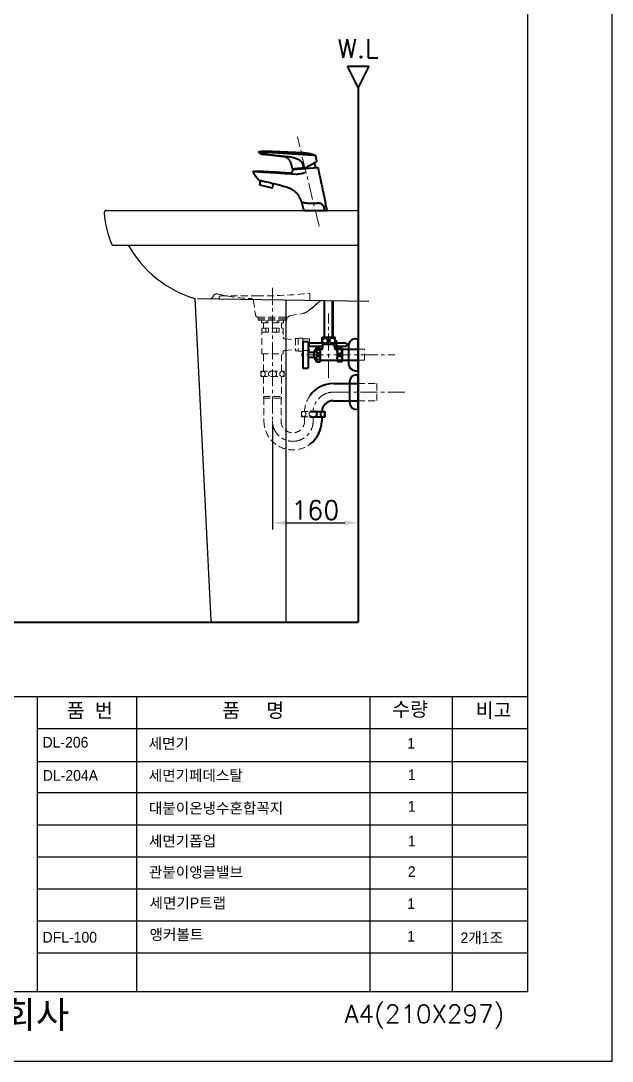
# Model space of a CAD drawing. Extents: x 60782 to 63207, y 49 to 61529.
# Drawn here: x 62101 to 63207, y 58098 to 60045 of the extents above; entities that cross this region are included whole.
import ezdxf
from ezdxf.enums import TextEntityAlignment as Align

# ---------------------------------------------------------------- set-up
doc = ezdxf.new("R2010")
doc.units = 0
doc.header["$MEASUREMENT"] = 0
doc.linetypes.add('CENTER', pattern=[50.8, 31.75, -6.35, 6.35, -6.35])
doc.linetypes.add('HIDDENX2', pattern=[19.05, 12.7, -6.35])
doc.layers.get('0').update_dxf_attribs({"linetype": 'CONTINUOUS'})
doc.layers.get('Defpoints').update_dxf_attribs({"linetype": 'CONTINUOUS'})
for name, color, linetype, lineweight in [('1CENTER', 2, 'CENTER', 15), ('2HIDDEN', 2, 'HIDDENX2', 15), ('3DIMENSION', 2, 'CONTINUOUS', 15), ('6-1EXTRA(HIDDEN)', 2, 'HIDDENX2', 15), ('6EXTRA', 3, 'CONTINUOUS', 40), ('8W.L F.L', 3, 'CONTINUOUS', 40)]:
    doc.layers.add(name, color=color, linetype=linetype, lineweight=lineweight)
doc.layers.add('Dim', color=4, linetype='CONTINUOUS')
doc.layers.add('YA', color=7, linetype='CONTINUOUS')
doc.styles.get("Standard").update_dxf_attribs({"font": 'txt.shx', "bigfont": 'ghs.shx'})
doc.styles.add('스타일1', font='txt.shx', dxfattribs={"bigfont": 'ghs.shx'})
doc.dimstyles.new('ISO-25', dxfattribs={"dimtxt": 2.5, "dimasz": 2.5, "dimexe": 1.25, "dimexo": 0.625, "dimtad": 1, "dimtxsty": 'Standard', "dimcen": 2.5, "dimadec": 0, "dimazin": 0, "dimtfac": 1, "dimtmove": 0, "dimatfit": 3, "dimfxl": 1, "dimarcsym": 0})

# ---------------------------------------------------------------- blocks, each defined once
blk = doc.blocks.new('*D26')
at = {"layer": '3DIMENSION', "color": 0, "lineweight": -2, "transparency": 16777216}
for p, q in [((62572, 59289.7), (62572, 59093)), ((62732, 59111.8), (62732, 59118)), ((62597, 59105.5), (62707, 59105.5))]:
    blk.add_line(p, q, dxfattribs=at)
at = {"layer": '3DIMENSION', "color": 0, "transparency": 16777216}
for points in [[(62597, 59109.7), (62597, 59101.4), (62572, 59105.5)], [(62707, 59109.7), (62707, 59101.4), (62732, 59105.5)]]:
    blk.add_solid(points, dxfattribs=at)
at = {"layer": 'Defpoints', "color": 0, "transparency": 16777216}
for p in [(62572, 59296), (62732, 59105.5), (62732, 59105.5)]:
    blk.add_point(p, dxfattribs=at)
at = {"layer": '3DIMENSION', "color": 0, "transparency": 16777216, "insert": (62652, 59129.3), "char_height": 35, "attachment_point": 5}
blk.add_mtext('160', dxfattribs=at)
blk = doc.blocks.new('W.L F.L(우)')
at = {"layer": '8W.L F.L', "color": 0}
for p, q in [((-12, 122.5), (-8, 122.5)), ((-10, 118.5), (-12, 122.5)), ((-8, 122.5), (-10, 118.5)), ((-10, 118.5), (-10, 18.5)), ((-157, 22.5), (-153, 22.5)), ((-155, 18.5), (-157, 22.5)), ((-153, 22.5), (-155, 18.5)), ((-160, 18.5), (-10, 18.5))]:
    blk.add_line(p, q, dxfattribs=at)
for s, p in [('W.L', (-10, 123)), ('F.L', (-155, 23))]:
    blk.add_text(s, height=3.5, dxfattribs=at).set_placement(p, align=Align.BOTTOM_CENTER)

msp = doc.modelspace()

# ---------------------------------------------------------------- linework, layer by layer
for p, q in [((62732, 59700), (62732, 58920)), ((62262, 59690), (62730, 59690)), ((62732, 59520), (62732, 59688)), ((62426.7, 59525.1), (62457, 58922.9)), ((62597, 59522.4), (62597, 58920)), ((62460, 58920), (62597, 58920)), ((62547, 58920), (62732, 58920))]:
    msp.add_line(p, q)
at = {"color": 0}
for p, q in [((62272.1, 59624.9), (62732, 59625)), ((62432, 59525), (62752, 59520))]:
    msp.add_line(p, q, dxfattribs=at)
for centre, radius, start, end in [((62262, 59685), 5, 90, 182.1108), ((62439.6, 59699), 183.1, 184.4428, 203.8338), ((62730, 59688), 2, 0, 90), ((62488.3, 59729.1), 213.1, 209.2746, 253.2039), ((62460, 58923), 3, 180, 270)]:
    msp.add_arc(centre, radius, start, end)
for centre, radius, start, end in [((62457, 59527), 2, 250.9908, 270), ((62657.4, 59524.5), 5, 313.3542, 326.9649), ((62454.9, 59739), 300, 308.5887, 313.3542)]:
    msp.add_arc(centre, radius, start, end, dxfattribs=at)
at = {"layer": '1CENTER', "color": 0}
for p, q in [((62659, 59660.8), (62618.8, 59827.5)), ((62572, 59545.1), (62572, 59296)), ((62677, 59377), (62677, 59497.3)), ((62635.6, 59420), (62800.6, 59420)), ((62685.9, 59350), (62825.1, 59350)), ((62648, 59304), (62648, 59296))]:
    msp.add_line(p, q, dxfattribs=at)
for centre, start, end in [((62685.9, 59312), 90, 176.6714), ((62610, 59296), 180.0004, 0)]:
    msp.add_arc(centre, 38, start, end, dxfattribs=at)
at = {"layer": '2HIDDEN', "color": 0}
for p, q in [((62461.4, 59530.2), (62458.7, 59525.9)), ((62472, 59526.9), (62472.1, 59524.8)), ((62475, 59530), (62542.9, 59530)), ((62642, 59535), (62642, 59522.1)), ((62536.6, 59520.9), (62540.4, 59494.3)), ((62545, 59490), (62599, 59490)), ((62604.1, 59493), (62628.7, 59497.2))]:
    msp.add_line(p, q, dxfattribs=at)
for centre, radius, start, end in [((62457, 59527), 2, 270, 327.5538), ((62468.2, 59525.9), 8, 76.2209, 147.5533), ((62541.5, 59825), 300, 256.2209, 268.1501), ((62475, 59527), 3, 90, 182.7083), ((62531.7, 59520.2), 5, 46.4076, 88.1501), ((62531.7, 59520.2), 5, 8.1301, 46.4076), ((62542.9, 60515.7), 985.7, 270, 275.7733), ((62454.9, 59739), 300, 307.502, 308.5887), ((62545.4, 59495), 5, 188.1301, 270), ((62599.1, 59495), 5, 270, 330), ((62604.3, 59492), 1, 90, 150), ((62625.4, 59516.9), 20, 279.6798, 307.502)]:
    msp.add_arc(centre, radius, start, end, dxfattribs=at)
at = {"layer": '6-1EXTRA(HIDDEN)', "color": 0}
for p, q in [((62545, 59490), (62545, 59485)), ((62545, 59487), (62599, 59487)), ((62545, 59485), (62599, 59485)), ((62545.4, 59490), (62599.1, 59490)), ((62551.5, 59485), (62551.5, 59480)), ((62560, 59485), (62560, 59480)), ((62563, 59485), (62563, 59480)), ((62581, 59485), (62581, 59480)), ((62584, 59485), (62584, 59480)), ((62592.5, 59485), (62592.5, 59480)), ((62599, 59490), (62599, 59485)), ((62551.5, 59480), (62592.5, 59480)), ((62552, 59470), (62552, 59422)), ((62552, 59470), (62592, 59470)), ((62555, 59470), (62555, 59480)), ((62559.5, 59470), (62559.5, 59462)), ((62564.5, 59470), (62564.5, 59462)), ((62579.5, 59470), (62579.5, 59462)), ((62584.5, 59470), (62584.5, 59462)), ((62589, 59470), (62589, 59480)), ((62592, 59470), (62592, 59452.7)), ((62552, 59462), (62592, 59462)), ((62594.8, 59449.8), (62615, 59448)), ((62615, 59450.5), (62615, 59427.5)), ((62615, 59450.5), (62620, 59450.5)), ((62620, 59451), (62620, 59427)), ((62620, 59451), (62629, 59451)), ((62629, 59451), (62629, 59427)), ((62629, 59449.7), (62641.5, 59449.7)), ((62641.5, 59449.7), (62641.5, 59428.2)), ((62592, 59425.2), (62592, 59422)), ((62594.8, 59428.2), (62615, 59430)), ((62615, 59427.5), (62620, 59427.5)), ((62620, 59427), (62629, 59427)), ((62629, 59428.2), (62641.5, 59428.2)), ((62641.5, 59442), (62642, 59442)), ((62641.5, 59436), (62642, 59436)), ((62732, 59430.2), (62744, 59430.2)), ((62744, 59409.7), (62744, 59430.2)), ((62552, 59422), (62592, 59422)), ((62555, 59389), (62555, 59422)), ((62589, 59389), (62589, 59422)), ((62732, 59409.7), (62744, 59409.7)), ((62550, 59389), (62594, 59389)), ((62550, 59389), (62550, 59379)), ((62594, 59389), (62594, 59379)), ((62550, 59379), (62594, 59379)), ((62555, 59379), (62555, 59339)), ((62589, 59379), (62589, 59339)), ((62732, 59366), (62767, 59366)), ((62767, 59366), (62767, 59334)), ((62555, 59342), (62589, 59342)), ((62555, 59339), (62589, 59339)), ((62556, 59339), (62556, 59296)), ((62588, 59339), (62588, 59296)), ((62732, 59334), (62767, 59334)), ((62626, 59314), (62626, 59304)), ((62626, 59314), (62642, 59314)), ((62632, 59314), (62632, 59315.1)), ((62626, 59304), (62642, 59304)), ((62632, 59304), (62632, 59296))]:
    msp.add_line(p, q, dxfattribs=at)
for centre, radius, start, end in [((62595, 59452.7), 3, 180, 265.0303), ((62595, 59425.2), 3, 94.9697, 180), ((62555, 59384), 5, 98.6269, 261.3731), ((62553.5, 59384), 5, 278.6269, 81.3731), ((62569.5, 59384), 5, 90, 270), ((62574.5, 59384), 5, 270, 90), ((62590.5, 59384), 5, 98.6269, 261.3731), ((62589, 59384), 5, 278.6269, 81.3731), ((62685.9, 59312), 54, 144.4027, 176.6714), ((62631, 59309), 5, 98.6269, 261.3731), ((62629.5, 59309), 5, 278.6269, 81.3731), ((62645.5, 59309), 5, 134.427, 225.573), ((62610, 59296), 54, 180, 306.3412), ((62610, 59296), 22, 180, 0)]:
    msp.add_arc(centre, radius, start, end, dxfattribs=at)
at = {"layer": '6EXTRA', "color": 0}
for p, q in [((62652, 59793.2), (62652.3, 59792)), ((62609.7, 59766.3), (62656.9, 59770.4)), ((62548.6, 59737.8), (62570.9, 59732.5)), ((62568.1, 59741.5), (62558.5, 59743.4)), ((62572.1, 59733.2), (62573.8, 59740.3)), ((62669.5, 59452.7), (62669.5, 59521.3)), ((62684.5, 59452.7), (62684.5, 59521.1)), ((62685, 59521), (62685, 59452.7)), ((62629, 59445), (62629, 59395)), ((62629, 59445), (62639, 59445)), ((62639, 59445), (62639, 59395)), ((62665, 59452.7), (62689, 59452.7)), ((62665, 59439.7), (62665, 59452.7)), ((62689, 59439.7), (62689, 59452.7)), ((62692.5, 59445.5), (62689, 59445.5)), ((62692.5, 59432.5), (62692.5, 59445.5)), ((62728, 59450), (62732, 59450)), ((62732, 59390), (62732, 59450)), ((62639, 59442), (62665, 59442)), ((62639, 59436), (62666.4, 59436)), ((62639, 59424.7), (62649, 59424.7)), ((62642, 59442), (62654, 59442)), ((62642, 59436), (62654, 59436)), ((62654, 59433), (62649, 59424.7)), ((62649, 59424.7), (62649, 59415.2)), ((62654, 59433), (62661, 59433)), ((62654, 59433), (62654, 59407)), ((62661, 59433), (62661, 59407)), ((62661, 59430.2), (62665.5, 59430.2)), ((62665, 59439.7), (62689, 59439.7)), ((62665.5, 59430.2), (62667, 59439.7)), ((62687, 59439.7), (62688.5, 59430.2)), ((62687.6, 59436), (62708.5, 59436)), ((62692.5, 59432.5), (62688.2, 59432.5)), ((62688.5, 59430.2), (62693, 59430.2)), ((62689, 59442), (62708.5, 59442)), ((62693, 59432.5), (62693, 59407.5)), ((62693, 59432.5), (62702, 59432.5)), ((62702, 59432.5), (62702, 59407.5)), ((62702, 59430.2), (62734, 59430.2)), ((62714, 59436), (62714, 59404)), ((62639, 59415.2), (62649, 59415.2)), ((62649, 59415.2), (62654, 59407)), ((62654, 59407), (62661, 59407)), ((62661, 59409.7), (62693, 59409.7)), ((62693, 59407.5), (62702, 59407.5)), ((62702, 59409.7), (62734, 59409.7)), ((62629, 59395), (62639, 59395)), ((62728, 59390), (62732, 59390)), ((62685.9, 59366), (62732, 59366)), ((62716, 59369.5), (62716, 59334)), ((62729, 59382.5), (62732, 59382.5)), ((62732, 59317.5), (62732, 59382.5)), ((62685.9, 59334), (62732, 59334)), ((62716, 59334), (62716, 59330.5)), ((62642, 59314), (62670, 59314)), ((62670, 59314), (62670, 59304)), ((62642, 59304), (62670, 59304)), ((62664, 59304), (62664, 59296))]:
    msp.add_line(p, q, dxfattribs=at)
msp.add_lwpolyline([(62630.1, 59690), (62674, 59690)], dxfattribs=at)
for centre, radius in [((62670, 59446.2), 5), ((62684, 59446.4), 5), ((62657.5, 59426), 3.5), ((62697.5, 59426.5), 4.5), ((62657.5, 59414), 3.5), ((62697.5, 59413.5), 4.5)]:
    msp.add_circle(centre, radius, dxfattribs=at)
for centre, radius, start, end in [((62551.9, 59801.3), 5.95, 209.02, 247.7126), ((62626.2, 59762.9), 28, 14.996, 33.907), ((62641.2, 59764.2), 28, 171.6463, 175.004), ((62548.8, 59738.8), 1, 166.6114, 256.6114), ((62571.2, 59733.5), 1, 256.6114, 346.6114), ((62728, 59436), 14, 90, 180), ((62635.5, 59420), 7.84, 144.9654, 215.0346), ((62708.5, 59439), 3, 270, 90), ((62728, 59404), 14, 180, 270), ((62685.9, 59312), 54, 90, 144.4027), ((62729, 59369.5), 13, 90, 180), ((62685.9, 59312), 22, 90, 174.7841), ((62729, 59330.5), 13, 180, 270), ((62645.5, 59309), 5, 90, 134.3525), ((62650.5, 59309), 5, 270, 90), ((62666.5, 59309), 5, 98.6269, 261.3731), ((62665, 59309), 5, 278.6269, 81.3731), ((62645.5, 59309), 5, 225.6475, 270), ((62610, 59296), 54, 306.3412, 0)]:
    msp.add_arc(centre, radius, start, end, dxfattribs=at)
for points, degree in [([(62546.5, 59799.4), (62546.4, 59799.6), (62546.6, 59800), (62546.9, 59800)], 3), ([(62546.7, 59798.4), (62546.6, 59798.8), (62546.5, 59799.1), (62546.5, 59799.4)], 3), ([(62591.6, 59790.6), (62570.6, 59793.2), (62549.6, 59795.8)], 2), ([(62559.1, 59801.1), (62591.9, 59799.7), (62624.7, 59798.3)], 2), ([(62624.7, 59798.3), (62626.4, 59798.3), (62628.2, 59798.2)], 2), ([(62652.3, 59792), (62653.3, 59787.1), (62654.4, 59782.2)], 2), ([(62551.1, 59763.4), (62577.8, 59761.8), (62604.6, 59760.2)], 2), ([(62609.2, 59768.7), (62608.8, 59770.6), (62608.4, 59772.5)], 2), ([(62609.8, 59766.2), (62609.7, 59766.3), (62609.7, 59766.3)], 2), ([(62629.7, 59771.2), (62629.7, 59771), (62629.8, 59770.8), (62629.8, 59770.6)], 3), ([(62630, 59769.6), (62630.5, 59769.7), (62630.9, 59769.7), (62631.4, 59769.8)], 3), ([(62632, 59760.5), (62632.3, 59760.6), (62632.6, 59760.7), (62632.9, 59760.8)], 3), ([(62656.9, 59770.4), (62664, 59736.8), (62671.2, 59703.1)], 2), ([(62549.4, 59745.4), (62548.8, 59743.3), (62548.3, 59741.2), (62547.8, 59739)], 3), ([(62568.1, 59741.5), (62568.1, 59741.5), (62568.1, 59741.5), (62568.1, 59741.5)], 3), ([(62625.6, 59707.2), (62625.7, 59707.1), (62625.7, 59707), (62625.7, 59706.9)], 3), ([(62653.7, 59703.8), (62655.5, 59703.9), (62657.3, 59704)], 2), ([(62672.7, 59695.8), (62671.7, 59700.6), (62671.2, 59703.1), (62671.2, 59703.1)], 3), ([(62668.2, 59694.6), (62668.5, 59693.5), (62668.8, 59691.9), (62669.1, 59690)], 3), ([(62672.9, 59694.8), (62672.9, 59695.1), (62672.8, 59695.5), (62672.7, 59695.8)], 3), ([(62674, 59690), (62673.5, 59692), (62673.2, 59693.6), (62672.9, 59694.8)], 3)]:
    msp.add_open_spline(points, degree=degree, dxfattribs=at)
for points, degree, knots in [([(62546.9, 59800), (62547.8, 59800.2), (62549.9, 59800.5), (62552.9, 59800.9), (62556, 59801.1), (62558.1, 59801.1), (62559.1, 59801.1)], 3, [0, 0, 0, 0, 0.242264, 0.496486, 0.748832, 1, 1, 1, 1]), ([(62546.9, 59800), (62546.9, 59800), (62547.1, 59800), (62547.9, 59799.9), (62548.8, 59799.9), (62550.3, 59799.8), (62552.1, 59799.7), (62554.2, 59799.5), (62556.1, 59799.4), (62557.8, 59799.3), (62558.6, 59799.3), (62559, 59799.2)], 3, [-1, -1, -1, -1, -0.816905, -0.749406, -0.624879, -0.500216, -0.375433, -0.250669, -0.125856, -0.057798, 0, 0, 0, 0]), ([(62549.6, 59795.8), (62549.6, 59795.8), (62549.7, 59795.8), (62550, 59795.8), (62550.2, 59795.8), (62550.9, 59795.7), (62551.2, 59795.7), (62552.1, 59795.6), (62552.6, 59795.5), (62553.8, 59795.4), (62554.4, 59795.4), (62555.7, 59795.2), (62556.5, 59795.2), (62558, 59795), (62558.8, 59794.9), (62560, 59794.8), (62560.4, 59794.8), (62560.9, 59794.7), (62561, 59794.7), (62561.2, 59794.7), (62561.2, 59794.7), (62561.3, 59794.7)], 3, [-1, -1, -1, -1, -0.870037, -0.870037, -0.740074, -0.740074, -0.61011, -0.61011, -0.480147, -0.480147, -0.350184, -0.350184, -0.220221, -0.220221, -0.090258, -0.090258, -0.025276, -0.025276, -0.009031, -0.009031, 0, 0, 0, 0]), ([(62559, 59799.2), (62560.4, 59799.1), (62562.4, 59799), (62565.2, 59798.9), (62568.5, 59798.7), (62577.4, 59798.1), (62591, 59797.3), (62605.5, 59796.4), (62615, 59795.8), (62619.8, 59795.5), (62622.6, 59795.4), (62623.9, 59795.3), (62624.6, 59795.2)], 3, [-1, -1, -1, -1, -0.935718, -0.908163, -0.871426, -0.785712, -0.499999, -0.25, -0.125, -0.0625, -0.03125, 0, 0, 0, 0]), ([(62561.3, 59794.7), (62564.7, 59794.4), (62571.4, 59793.7), (62581.5, 59792.7), (62588.3, 59792.1), (62591.6, 59791.8)], 3, [0, 0, 0, 0, 0.333338, 0.666675, 1, 1, 1, 1]), ([(62624.6, 59795.2), (62625.3, 59795.2), (62626.6, 59795.1), (62627.9, 59795), (62628.6, 59795)], 3, [-1, -1, -1, -1, -0.499907, 0, 0, 0, 0]), ([(62628.2, 59798.2), (62628.7, 59798.1), (62629.6, 59798.1), (62630.9, 59798), (62631.9, 59797.9), (62632.7, 59797.8), (62633.3, 59797.7), (62634, 59797.6), (62634.9, 59797.5), (62636.2, 59797.3), (62637.9, 59797.1), (62640, 59796.7), (62642.5, 59796.2), (62645.3, 59795.5), (62648.4, 59794.6), (62650.6, 59793.9), (62651.7, 59793.6)], 3, [0, 0, 0, 0, 0.066324, 0.120303, 0.161936, 0.19121, 0.213303, 0.24286, 0.280781, 0.327083, 0.401911, 0.491798, 0.596903, 0.71746, 0.85379, 1, 1, 1, 1]), ([(62628.6, 59795), (62629.9, 59794.9), (62632.5, 59794.8), (62636.3, 59794.5), (62639.8, 59794.3), (62642.5, 59794.1), (62644.4, 59794), (62645.7, 59793.9), (62646.9, 59793.9), (62648, 59793.8), (62649, 59793.7), (62649.9, 59793.7), (62650.7, 59793.6), (62651.2, 59793.6), (62651.6, 59793.6), (62651.7, 59793.6), (62651.7, 59793.6)], 3, [-1, -1, -1, -1, -0.893049, -0.786039, -0.678958, -0.571796, -0.523652, -0.473496, -0.421331, -0.367157, -0.310974, -0.252783, -0.192588, -0.130388, -0.066191, 0, 0, 0, 0]), ([(62591.6, 59791.8), (62595.7, 59791.4), (62602.9, 59790.7), (62612.3, 59788.9), (62618.8, 59786.5), (62622.5, 59784.3), (62624, 59782.9), (62624.4, 59782.6)], 3, [-1, -1, -1, -1, -0.646651, -0.370369, -0.170612, -0.047127, 0, 0, 0, 0]), ([(62608.4, 59772.5), (62608.2, 59773.3), (62607.8, 59775), (62607.2, 59777.4), (62606.4, 59779.5), (62605.5, 59781.2), (62604.7, 59782.7), (62603.8, 59783.9), (62603, 59784.9), (62602, 59786.1), (62600.7, 59787.2), (62599.2, 59788.3), (62597.9, 59789), (62596.9, 59789.5), (62596.2, 59789.7), (62595.5, 59789.9), (62594.8, 59790.1), (62594, 59790.3), (62592.9, 59790.5), (62592.1, 59790.6), (62591.7, 59790.6)], 3, [0, 0, 0, 0, 0.098988, 0.19389, 0.277526, 0.350081, 0.411543, 0.462786, 0.512316, 0.563322, 0.632671, 0.704042, 0.772547, 0.800442, 0.827456, 0.853597, 0.880432, 0.911303, 0.949188, 1, 1, 1, 1]), ([(62624.4, 59782.6), (62625.9, 59781.1), (62627.1, 59779.3), (62628.8, 59775.4), (62629.2, 59773.3), (62629.7, 59771.2)], 3, [-1, -1, -1, -1, -0.5, -0.5, 0, 0, 0, 0]), ([(62638.1, 59771.9), (62642.5, 59774.5), (62646.5, 59776.8), (62652.3, 59780.2), (62653.9, 59781.1), (62653.9, 59781.1), (62653.9, 59781.1), (62653.9, 59781.1)], 3, [0, 0, 0, 0, 0.499822, 0.499822, 0.999643, 0.999643, 1, 1, 1, 1]), ([(62654.4, 59782.2), (62654.4, 59782.1), (62654.4, 59781.9), (62654.3, 59781.6), (62654.1, 59781.3), (62654, 59781.2), (62653.9, 59781.1)], 3, [0, 0, 0, 0, 0.243719, 0.499957, 0.756196, 1, 1, 1, 1]), ([(62535.7, 59761.8), (62535.7, 59761.9), (62535.7, 59761.9), (62535.6, 59762), (62535.6, 59762.2), (62535.7, 59762.3), (62535.7, 59762.4), (62535.8, 59762.5), (62535.9, 59762.5), (62536, 59762.6), (62536, 59762.6)], 3, [0, 0, 0, 0, 0.113087, 0.235669, 0.365548, 0.499451, 0.633439, 0.763558, 0.886496, 1, 1, 1, 1]), ([(62547, 59746.3), (62545.9, 59747.5), (62543.8, 59749.9), (62540.7, 59753.7), (62538, 59757.7), (62536.4, 59760.5), (62535.7, 59761.8)], 3, [0.0064167, 0.0064167, 0.0064167, 0.0064167, 0.2541613, 0.5071501, 0.7601537, 1, 1, 1, 1]), ([(62536, 59762.5), (62536.8, 59762.7), (62538.3, 59763.1), (62540.8, 59763.4), (62543.2, 59763.6), (62545.4, 59763.6), (62547.3, 59763.6), (62549.3, 59763.5), (62550.5, 59763.5), (62551.2, 59763.4)], 3, [0, 0, 0, 0, 0.148849, 0.319955, 0.491697, 0.619933, 0.747611, 0.874449, 1, 1, 1, 1]), ([(62551, 59761.5), (62550.3, 59761.6), (62549.1, 59761.7), (62547.3, 59761.8), (62545.8, 59761.9), (62544.4, 59762), (62543.2, 59762.1), (62542.3, 59762.1), (62541.4, 59762.2), (62540.7, 59762.2), (62540.2, 59762.3), (62539.7, 59762.3), (62538.1, 59762.4), (62536.4, 59762.5), (62536, 59762.6), (62536, 59762.6)], 3, [0, 0, 0, 0, 0.081006, 0.156185, 0.225546, 0.289067, 0.346802, 0.3988, 0.445071, 0.485616, 0.520438, 0.54955, 0.572966, 0.857459, 1, 1, 1, 1]), ([(62551.2, 59761.5), (62551.1, 59761.5), (62551, 59761.5), (62551, 59761.5), (62551, 59761.5), (62551, 59761.5)], 3, [0, 0, 0, 0, 0.999767, 0.999767, 1, 1, 1, 1]), ([(62616, 59757.5), (62605.2, 59758.2), (62583.6, 59759.5), (62562, 59760.9), (62551.2, 59761.5)], 3, [0, 0, 0, 0, 0.5, 1, 1, 1, 1]), ([(62604.6, 59760.2), (62605, 59760.2), (62605.8, 59760.2), (62606.9, 59760.6), (62607.7, 59761.1), (62608.4, 59761.6), (62609, 59762.3), (62609.6, 59763.4), (62609.9, 59764.5), (62609.9, 59765.5), (62609.8, 59766), (62609.8, 59766.2)], 3, [0, 0, 0, 0, 0.144867, 0.272171, 0.373315, 0.448854, 0.546234, 0.675442, 0.830324, 0.914252, 1, 1, 1, 1]), ([(62609.2, 59768.7), (62609.2, 59768.6), (62609.3, 59768.4), (62609.6, 59768.1), (62609.9, 59768), (62610.1, 59767.9), (62610.3, 59767.9)], 3, [-1, -1, -1, -1, -0.758226, -0.499714, -0.241202, 0, 0, 0, 0]), ([(62610.3, 59767.9), (62610.3, 59768), (62611.7, 59768.1), (62613.2, 59768.2), (62615.9, 59768.4), (62618.6, 59768.7), (62622.2, 59769), (62625.9, 59769.3), (62630, 59769.6)], 2, [0, 0, 0, 0.245901, 0.245901, 0.497267, 0.497267, 0.748634, 0.748634, 1, 1, 1]), ([(62632, 59760.5), (62630.9, 59760.1), (62628.3, 59759.2), (62624.3, 59758.2), (62620.8, 59757.6), (62618.4, 59757.5), (62617.2, 59757.5), (62616.6, 59757.5), (62616.3, 59757.5), (62616.1, 59757.5), (62616, 59757.5)], 3, [0, 0, 0, 0, 0.208992, 0.500591, 0.750177, 0.874804, 0.937336, 0.96871, 0.984433, 1, 1, 1, 1]), ([(62631.4, 59769.8), (62632, 59769.8), (62633.1, 59770), (62634.9, 59770.4), (62636.5, 59771), (62637.6, 59771.6), (62638.1, 59771.9)], 3, [0, 0, 0, 0, 0.244603, 0.492043, 0.743475, 1, 1, 1, 1]), ([(62558.6, 59743.4), (62558.2, 59743.5), (62557.3, 59743.7), (62556, 59743.9), (62554.8, 59744.2), (62553.6, 59744.5), (62552.6, 59744.7), (62551.7, 59744.9), (62551, 59745.1), (62549.3, 59745.4), (62547.5, 59745.8), (62547, 59746.3)], 3, [0, 0, 0, 0, 0.124991, 0.269013, 0.407493, 0.542259, 0.672813, 0.797903, 0.919283, 1, 1.651201, 1.651201, 1.651201, 1.651201]), ([(62568.1, 59741.5), (62571.1, 59740.9), (62576.8, 59739.7), (62585.1, 59737.9), (62590.3, 59736.4), (62592.8, 59735.7)], 3, [0, 0, 0, 0, 0.36175, 0.695091, 1, 1, 1, 1]), ([(62592.8, 59735.7), (62594.5, 59735.2), (62597.7, 59734.2), (62602.2, 59732.5), (62607.1, 59730.1), (62612.3, 59726.8), (62617.3, 59722.1), (62621, 59717), (62623.2, 59712.9), (62624.5, 59710), (62625.3, 59708.1), (62625.5, 59707.5), (62625.6, 59707.2)], 3, [0, 0, 0, 0, 0.092366, 0.175826, 0.250417, 0.375225, 0.499687, 0.623489, 0.749755, 0.835593, 0.918088, 1, 1, 1, 1]), ([(62625.7, 59706.9), (62626.1, 59705.8), (62627.1, 59703.1), (62628.3, 59698.6), (62629.3, 59694.1), (62629.9, 59691.2), (62630.1, 59690)], 3, [0, 0, 0, 0, 0.19806, 0.499463, 0.791528, 1, 1, 1, 1]), ([(62625.7, 59706.9), (62625.8, 59706.8), (62625.9, 59706.6), (62626.4, 59706.3), (62627.4, 59705.8), (62628.9, 59705.3), (62631.1, 59704.7), (62634, 59704.2), (62637.4, 59703.8), (62640.9, 59703.7), (62643.3, 59703.7), (62644.5, 59703.7)], 3, [0, 0, 0, 0, 0.07066, 0.151527, 0.243089, 0.356524, 0.490845, 0.629728, 0.761682, 0.885412, 1, 1, 1, 1]), ([(62644.5, 59703.7), (62645.3, 59703.7), (62646.7, 59703.7), (62649.1, 59703.6), (62651.4, 59703.7), (62653, 59703.8), (62653.7, 59703.8)], 3, [0, 0, 0, 0, 0.247722, 0.495314, 0.759498, 1, 1, 1, 1]), ([(62657.3, 59704), (62658.3, 59704.1), (62659.3, 59703.9), (62660.3, 59703.8), (62661.3, 59703.4), (62663.2, 59702.7), (62664.6, 59701.3), (62667.3, 59698.8), (62668.2, 59694.6)], 2, [0, 0, 0, 0.125, 0.125, 0.25, 0.25, 0.5, 0.5, 1, 1, 1])]:
    msp.add_open_spline(points, degree=degree, knots=knots, dxfattribs=at)
for points, weights in [([(62651.7, 59793.6), (62652, 59793.5), (62652, 59793.2)], [1, 0.868014393837, 0.999999999522]), ([(62629.8, 59770.6), (62629.9, 59769.6), (62630, 59769.6)], [0.9999853546, 0.712560162592, 0.999999994615])]:
    msp.add_rational_spline(points, weights, degree=2, dxfattribs=at)
at = {"layer": 'Dim', "color": 0}
for p, q in [((62318, 58780.8), (62318, 58228.8)), ((62754, 58780.8), (62754, 58228.8)), ((62908, 58780.8), (62908, 58228.8)), ((62132.5, 58720.8), (63049, 58720.8)), ((62132.5, 58659), (63049, 58659)), ((62132.5, 58600.8), (63049, 58600.8)), ((62132.5, 58540.8), (63049, 58540.8)), ((62132.5, 58480.8), (63049, 58480.8))]:
    msp.add_line(p, q, dxfattribs=at)
at = {"layer": 'YA', "color": 7}
for p, q in [((63049, 61408.8), (63049, 58228.8)), ((60973, 58780.8), (63049, 58780.8)), ((62132.5, 58228.8), (62132.5, 58780.8)), ((62132.5, 58420.8), (63049, 58420.8)), ((62132.5, 58360.8), (63049, 58360.8)), ((62132.5, 58300.8), (63049, 58300.8)), ((60973, 58228.8), (63049, 58228.8))]:
    msp.add_line(p, q, dxfattribs=at)
at = {"layer": 'YA', "color": 0}
msp.add_lwpolyline([(60781.7, 58098.3), (63207.2, 58098.3), (63207.2, 61528.7), (60781.7, 61528.7)], close=True, dxfattribs=at)

# ---------------------------------------------------------------- block references
at = {"layer": '8W.L F.L', "color": 0, "xscale": 10, "yscale": 10, "zscale": 10}
msp.add_blockref('W.L F.L(우)', (62832, 58735), dxfattribs=at)

# ---------------------------------------------------------------- texts
at = {"layer": 'Dim', "color": 0, "attachment_point": 1, "style": '스타일1'}
for s, insert, char_height in [('{\\fGulim|b0|i0|c129|p50;품  번}', (62187, 58767.8), 26.746), ('{\\fGulim|b0|i0|c129|p50;품     명}', (62478, 58768), 26.746), ('{\\fGulim|b0|i0|c129|p50;수량}', (62795.8, 58770.2), 26.746), ('{\\fGulim|b0|i0|c129|p50;비고}', (62951.8, 58768.3), 26.746), ('\\pxr6.35;{\\fGulim|b0|i0|c129|p50;1}', (62824.1, 58703.1), 20), ('\\pxr6.35;{\\fGulim|b0|i0|c129|p50;1}', (62825.1, 58644.1), 20), ('\\pxr6.35;{\\fGulim|b0|i0|c129|p50;1}', (62825, 58585.1), 20), ('\\pxr6.35;{\\fGulim|b0|i0|c129|p50;1}', (62825.1, 58520.1), 20), ('\\pxr6.35;{\\fGulim|b0|i0|c129|p50;2}', (62825.1, 58463.1), 20), ('\\pxr6.35;{\\fGulim|b0|i0|c129|p50;1}', (62824.1, 58403.1), 20), ('\\pxr6.35;{\\fGulim|b0|i0|c129|p50;1}', (62824.1, 58342.1), 20)]:
    msp.add_mtext(s, dxfattribs=dict(at, insert=insert, char_height=char_height))
for s, insert, char_height, width in [('{\\fGulim|b0|i0|c129|p50;DL-206}', (62142, 58705), 20, 17), ('{\\fGulim|b0|i0|c129|p50;세면기}', (62340.3, 58702.7), 20, 147), ('{\\fGulim|b0|i0|c129|p50;DL-204A}', (62142.5, 58643), 20, 147), ('{\\fGulim|b0|i0|c129|p50;세면기페데스탈}', (62340.6, 58643), 20, 212), ('{\\fGulim|b0|i0|c129|p50;대붙이온냉수혼합꼭지}', (62341, 58581.7), 20, 290), ('{\\fGulim|b0|i0|c129|p50;세면기폽업}', (62341, 58520), 20, 315), ('{\\fGulim|b0|i0|c129|p50;관붙이앵글밸브}', (62341, 58462), 20, 212), ('{\\fGulim|b0|i0|c129|p50;세면기P트랩}', (62342.1, 58404.3), 20, 212), ('{\\fGulim|b0|i0|c129|p50;DFL-100}', (62142.1, 58340.2), 20, 147), ('{\\fGulim|b0|i0|c129|p50;앵커볼트}', (62342.1, 58345.3), 20, 212), ('{\\fGulim|b0|i0|c129|p50;2개1조}', (62923.6, 58339.2), 20, 212), ('\\pxr5.8;{\\fGulim|b0|i0|c129|p50;       대림통상주식회사}', (61563, 58210), 50, 1090)]:
    msp.add_mtext(s, dxfattribs=dict(at, insert=insert, char_height=char_height, width=width))
at = {"layer": 'YA', "color": 7}
msp.add_text('A4(210X297)', height=33.819, dxfattribs=at).set_placement((62707, 58170))

# ---------------------------------------------------------------- dimensions: what is measured, and where the dimension line sits
at = {"layer": '3DIMENSION', "color": 0}
dim = msp.add_linear_dim(base=(62732, 59105.5), p1=(62572, 59296), p2=(62732, 59105.5), dimstyle='ISO-25', override={"dimscale": 10, "dimtxt": 3.5, "dimdec": 0, "dimtdec": 0}, dxfattribs=at)
dim.commit()
dim.dimension.update_dxf_attribs({"geometry": '*D26', "text_midpoint": (62652, 59129.3)})

doc.saveas('drawing.dxf')
